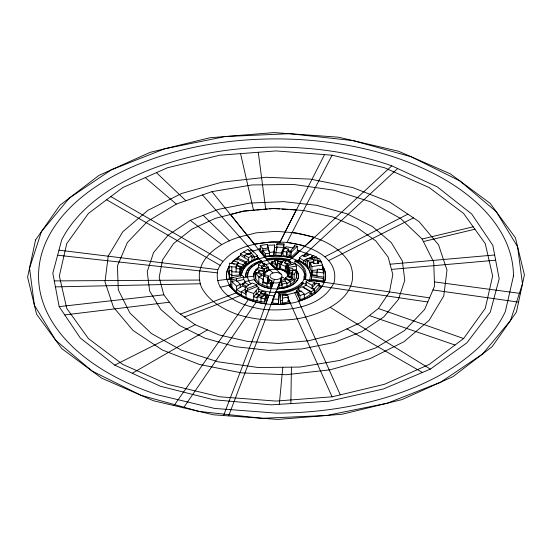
<?xml version="1.0" encoding="UTF-8"?>
<svg xmlns="http://www.w3.org/2000/svg" width="552" height="552" viewBox="0 0 552 552"><rect width="100%" height="100%" fill="white"/><g stroke="black" fill="none" stroke-linecap="round" stroke-linejoin="round"><path stroke-width="0.83" d="M290.863 403.602L291.421 367.156M277.815 260.399L277.718 265.112L276.559 265.029L274.682 260.544L277.815 260.399L277.815 261.234L279.429 261.372M279.298 404.333L282.803 367.259M217.867 269.638C212.244 295.789 244.736 307.105 264.988 309.562C289.572 311.259 322.237 307.34 334.132 282.362C339.756 256.211 307.264 244.895 287.012 242.438C262.428 240.741 229.763 244.66 217.867 269.638L58.96 250.159M247.455 276.931L247.938 272.336A28.614 16.519 0 0 1 260.137 261.834L261.738 261.379L261.738 261.793M278.45 303.441L279.215 292.864L275.848 292.443L272.895 299.06L272.895 303.22L278.45 303.441L279.215 292.864M273.84 255.3L274.689 245.033L267.285 245.267L267.285 244.439L260.296 245.509L260.296 249.663L265.381 256.197L273.84 255.3L274.689 245.033M308.968 281.506L309.789 280.174L310.514 274.82A34.555 19.948 0 0 0 299.156 261.027L297.997 260.73M228.928 274.158L229.418 263.187L236.435 264.132L236.028 268.672L239.851 268.852L240.362 266.319L236.435 265.795M229.315 271.204L228.928 273.992L229.39 278.325L231.826 278.111M236.028 271.998L236.435 264.132M276.745 249.545L276.952 243.487L284.004 243.908L284.004 248.897L281.299 255.493L275.627 255.114L276.745 247.048L283.555 247.503L281.299 252.995L281.299 255.493M239.851 274.503L240.362 271.977L241.327 270.577M296.341 273.964L296.41 269.611L292.726 270.183M286.888 286.115L286.888 282.79L285.101 280.968L285.101 279.305L283.321 277.477L281.058 278.111L281.058 280.602L279.133 285.26L279.133 287.758C287.185 287.454 298.515 282.32 296.631 272.578M316.952 276.152L316.952 271.991L317.704 269.072L323.251 269.548L323.851 273.012L323.851 279.664L323.272 280.968L311.57 279.236L311.487 274.51L312.149 271.922L316.91 272.329M255.19 276.021L255.19 272.688L256.204 269.328L262.255 270.977M265.843 303.869L268.769 295.341A34.555 19.948 0 0 1 267.175 295.12M271.17 288.641L273.219 282.603A12.054 6.962 0 0 1 271.715 282.341M274.427 279.395L260.447 319.304L223.574 415.532M270.425 287.178L270.425 283.852L270.949 282.472L268.065 281.762L267.037 283.155L267.037 286.481L270.425 287.178L271.936 283.231L271.936 280.733L269.825 280.216L268.065 282.596L268.065 276.773M270.949 283.307L271.936 280.733M228.625 415.891L275.938 291.58L277.828 291.656A28.614 16.519 0 0 0 301.647 282.5L303.131 282.714L303.131 283.549A29.912 17.271 0 0 1 278.436 293.278M271.363 304.345L274.648 295.617M277.276 288.91L279.698 282.438L281.009 282.1M258.543 289.089A28.614 16.519 0 0 0 263.304 290.807L270.377 292.201L275.938 292.415L281.879 276.911M283.555 249.994L283.555 245.005L284.004 243.908M291.649 277.518L288.109 276.835L288.109 276L289.269 272.067L289.034 269.086L292.726 268.52L292.946 270.659L289.269 270.404M264.684 298.77L265.967 295.893L263.194 295.479L260.972 298.128L264.684 298.77L264.684 302.096C251.981 300.674 238.423 296.369 230.653 285.591L230.653 278.104L242.39 275.331L243.722 277.063L243.722 279.553L245.53 281.906L245.53 282.741L248.676 284.929M265.967 297.556L267.334 294.485L265.788 294.057L264.505 295.582L264.505 293.919L265.788 292.394L261.765 291.27L259.302 295.465L259.302 294.637L256.225 293.774L253.685 296.79L257.087 297.652L258.198 296.141M264.684 302.096L267.334 296.148L267.334 294.485M323.272 280.968L323.272 278.47L323.851 277.173L311.487 275.338L311.57 279.236M290.021 257.108L290.021 252.119L294.457 245.757L297.335 246.289L297.335 251.277L291.18 257.287L283.017 255.486L283.017 251.326L284.494 248.179L288.365 248.98L288.365 251.47L286.433 254.61L290.021 255.445M285.08 248.586L285.964 246.703L293.685 248.117M318.752 285.695L322.016 286.177C316.586 293.933 307.581 298.632 298.563 301.075L298.563 301.24M324.093 282.21L325.038 280.161A49.611 28.642 0 0 0 322.216 265.422M324.548 154.608L279.961 242.204L296.348 209.843L273.564 208.394L243.411 211.05L230.391 214.521M332.069 155.181L276 150.924L219.931 155.181L167.677 167.677L122.806 187.556L88.382 213.458L66.737 243.625L59.354 276L66.737 308.375L88.382 338.542L122.806 364.444L167.677 384.323L219.931 396.819L276 401.076L332.069 396.819L384.323 384.323L429.194 364.444L463.618 338.542L485.263 308.375L492.646 276L485.263 243.625L463.618 213.458L429.194 187.556L384.323 167.677L332.069 155.181L287.012 242.438L301.689 245.06L304.718 246.206L314.371 237.277L296.031 232.875L276.09 231.343L256.142 232.847L247.034 235.186C223.47 239.554 190.337 258.964 201.549 287.461C209.001 301.309 223.118 309.217 237.394 314.502C256.314 320.319 276.276 321.575 295.858 318.987C321.512 315.185 362.485 297.28 350.451 264.539C338.949 244.15 314.785 235.766 292.829 232.799M291.394 277.656L291.394 273.454L293.257 270.238L296.341 270.59L294.168 274.323L294.168 281.858M302.047 282.652L304.062 279.25A28.614 16.519 0 0 0 304.607 276.38M286.433 256.28L286.433 252.119L288.365 248.98M233.248 260.716L233.248 261.551L236.284 258.722L245.233 262.545L241.762 266.878L236.67 265.56L238.305 263.187L238.305 262.352L233.248 260.716L231.578 263.407L234.49 264.16M243.411 211.223L215.48 218.295L191.675 229.308L173.618 243.501L162.536 259.902L159.183 277.408L163.799 294.816L176.053 310.942L195.125 324.686L219.703 335.112L248.124 341.509L278.436 343.441L308.589 340.777L336.52 333.705L360.325 322.692L378.382 308.499L389.464 292.098L392.817 274.592L388.201 257.184L375.947 241.058L356.875 227.314L332.297 216.888L303.876 210.491L290.442 209.636M183.547 407.79L256.073 302.227L244.991 298.19L236.028 292.795L229.784 286.246M238.305 262.352L236.67 264.725L236.67 265.56M240.362 269.645L241.327 268.244L239.685 267.872M174.046 405.568L248.414 299.557M271.915 261.496L276.559 265.857L274.682 261.372L271.915 261.496L271.915 263.994L276.559 268.355L279.574 268.451L279.574 263.463L281.072 261.379L277.766 261.096L277.766 262.759M279.574 268.451L280.568 267.065M306.029 285.136L314.329 289.931L311.273 291.697L302.972 286.909L306.029 285.136L306.029 281.81L306.981 280.485L314.557 282.307L314.557 284.804M257.087 300.978L257.087 296.817L258.198 295.313L261.883 296.21L261.883 297.873M258.564 295.637L259.302 294.637M267.554 277.463L268.576 276.083L265.353 274.703L263.511 276.131L263.511 281.955L262.842 282.472L267.037 283.99L267.554 283.286L267.554 277.463L263.511 276.131M268.576 281.072L269.825 279.381L268.479 278.843M241.762 269.203L245.233 264.877M242.162 268.858L242.963 267.83M296.341 278.125L296.41 266.085L295.189 263.725L287.778 265.698L288.841 267.396L288.841 274.047C287.44 270.735 283.756 269.7 280.678 268.569L280.678 264.408L283.845 260.413L286.419 261.096L286.419 260.261L290.304 261.855L290.304 263.518L286.053 266.526L288.103 267.706M312.135 288.661L312.135 285.336L314.557 282.307M314.329 292.429L319.291 287.026L319.291 283.7L315.923 283.093L312.135 287.833L314.329 289.103L314.329 292.429L311.273 294.195L309.886 293.395M256.659 269.604L258.474 267.382L258.474 264.884L261.289 262.421L264.104 264.049L264.104 266.54M243.832 266.747L245.233 265.043L245.233 262.545M253.685 300.115L253.685 293.464L258.757 287.426L256.956 286.585L246.033 290.938L246.033 297.59M258.757 287.426L258.757 291.587L256.225 294.602L256.225 290.449M260.972 301.461L260.972 297.3L261.883 296.21M285.308 270.383L285.308 266.223L287.406 264.739L284.59 263.111L284.59 262.283L286.419 260.261M314.329 289.103L319.291 283.7M291.18 257.287L291.18 252.298L297.335 246.289M304.449 274.227A28.614 16.519 0 0 0 294.899 263.594L288.696 261.193L288.696 260.358L289.434 259.675L289.434 260.503M291.842 258.281L299.639 250.905L297.411 250.125M391.81 165.814A223.236 128.885 0 0 0 61.686 239.934L52.819 273.185L59.161 306.629L80.281 337.99L114.74 365.12L160.19 386.186L213.527 399.731L271.129 404.851L329.054 401.194L383.371 388.994L430.367 369.102L466.847 342.861L490.314 312.066L499.18 278.815L492.839 245.371L471.718 214.01L437.26 186.88L391.81 165.814L288.696 261.193C279.326 258.75 269.286 258.998 260.137 262.248A28.614 16.519 0 0 0 247.938 272.75L247.441 277.056L248.89 281.285A28.614 16.519 0 0 0 250.891 283.928M294.899 263.594L294.899 261.096L295.555 260.489A30.76 17.761 0 0 1 305.408 276.952L305.408 279.45A30.76 17.761 0 0 0 305.504 273.406M297.997 260.565L299.232 259.419M302.938 255.99L306.029 253.133L307.009 253.478A49.611 28.642 0 0 1 309.279 254.589M296.776 261.855L299.232 259.585M303.559 255.583L397.675 168.532M261.724 268.624L261.724 266.126L264.104 264.049M313.384 263.325L313.384 260.827L317.724 260.13L318.138 260.979L320.65 260.572L319.242 258.508L307.616 260.351L309.437 262.324L309.437 268.148L305.905 264.318L299.46 260.323L299.46 257.825L302.517 255.148L305.311 256.763L309.913 254.113L313.032 255.914M303.731 256.577L306.167 254.444L308.037 255.528M262.855 271.287L264.663 269.742L258.474 267.382M246.316 261.924L248.662 260.095L240.486 255.369L240.486 253.706L248.069 249.325L254.196 256.383L254.196 259.709L248.662 262.586L246.316 264.415L246.316 261.924L237.201 257.77L237.201 260.102M267.037 286.481L262.842 284.97L262.842 279.146L263.511 278.629M290.676 284.266L290.676 281.768L285.439 278.753L285.439 277.918L287.392 276.4L292.318 277.946L289.227 280.105L289.227 280.933L292.318 278.781L294.168 279.36L286.888 283.625M237.201 257.77L240.486 255.369M287.406 265.567L287.406 263.904L290.304 261.855M286.053 265.691L286.053 267.354L285.308 267.886L287.778 269.852M264.663 268.907L266.913 267.334L264.104 265.712L261.724 267.789L264.663 268.907L264.663 272.233L268.562 269.714L268.562 267.216L264.291 263.187L263.09 263.877M190.261 220.351L168.236 235.062L153.559 252.561L147.225 271.653L149.661 291.049L160.715 309.41L179.621 325.501L205.096 338.217L235.4 346.69L268.472 350.347L302.061 348.94L333.87 342.564L361.739 331.648L383.764 316.938L398.44 299.439L404.775 280.347L402.339 260.951L391.285 242.59L372.379 226.499L346.904 213.783L316.6 205.309L283.528 201.652L249.939 203.06L218.13 209.436L190.261 220.351L221.58 244.508M176.329 204.081L147.481 221.428L127.402 242.494L117.438 265.836L118.287 289.876L129.886 312.97L151.434 333.546L181.477 350.196L217.957 361.795L258.398 367.542L300.04 367.052L340.039 360.359L375.671 347.919L404.519 330.572L424.598 309.506L434.562 286.164L433.713 262.124L422.114 239.03L400.566 218.454L370.523 201.804L334.043 190.205L293.602 184.458L251.96 184.948L211.961 191.641L176.329 204.081L145.245 177.62M244.708 257.812L244.708 255.314L247.896 253.478L251.981 255.838L251.981 260.827M243.667 251.864L247.896 254.306L251.132 252.436M248.545 254.769L251.132 253.271M266.913 268.168L268.562 267.216M236.601 292.049L236.601 286.233L240.196 284.156L236.408 280.45L236.408 278.788M240.196 284.991L245.53 281.906M245.53 282.741L242.859 284.28L247.027 286.681M245.64 287.544L242.859 285.943L236.601 289.558L241.314 292.45M246.406 292.698L245.24 292.022L245.24 287.033L252.243 282.983L256.956 284.922L256.956 286.585M241.314 294.947L241.314 291.622L245.585 289.151M132.307 373.262L207.414 329.896M298.17 289.745L298.17 288.91L301.896 286.764L310.141 291.525L310.141 294.851L304.29 298.225L299.998 299.688L296.652 292.801L296.652 290.311L298.17 289.745L300.005 291.539M304.29 294.899L310.141 291.525M244.708 255.314L248.662 257.598L251.981 255.838M324.893 256.763L407.887 214.155M251.981 257.501L254.196 256.383M114.74 365.12L195.125 324.686M328.371 260.744L413.462 217.867M286.633 294.816L294.782 292.746L297.066 291.456M294.782 292.746L297.066 291.622M261.386 274.206L264.698 272.743L262.593 270.777L258.426 271.198L258.426 272.86L261.386 275.869L261.386 274.206L258.426 271.198M265.001 275.648L263.656 274.868L258.826 276.994L258.826 282.817L262.842 284.97M309.72 258.709L311.866 257.832L311.866 256.169L313.653 255.445L315.889 257.287M311.866 257.004L303.469 260.42L299.46 257.825M254.196 257.211L257.542 255.921L257.542 258.412L254.196 259.709M257.542 258.246L248.662 262.421L246.316 264.249L244.798 263.559M180.456 314.116L236.028 292.96C252.699 304.738 274.461 306.519 294.037 302.682C306.526 299.481 320.443 293.429 325.038 280.326A49.611 28.642 0 0 0 322.216 265.588M184.451 316.993L240.513 295.492M245.24 287.033L247.579 288.385L256.956 284.922M298.315 296.224L298.315 292.07L301.226 291.077L304.29 294.071L304.29 298.225M299.998 299.688L299.998 295.527L304.29 294.071M248.807 250.753L251.767 249.801L257.542 255.921M305.905 264.318L305.905 259.33L311.176 257.708L312.825 259.633M318.124 258.867L316.455 256.915L311.176 258.536L311.176 257.708M281.637 282.859L281.637 280.368L285.101 279.305M285.101 280.968L281.637 282.031L282.203 287.551M282.203 284.225L286.888 282.79M230.391 214.355L254.417 244.184L271.591 241.769L279.961 242.038M259.04 258.75L257.218 259.088A34.555 19.948 0 0 0 241.452 275.365M260.799 248.752L258.37 249.097L264.753 257.018L265.367 256.852A34.555 19.948 0 0 1 291.732 258.067L291.842 258.115M272.957 272.957A6.086 3.512 0 0 0 272.957 279.043A6.086 3.512 0 0 0 282.086 276A6.086 3.512 0 0 0 272.957 272.957L269.673 269.907A12.054 6.962 0 0 0 264.56 273.647M265.215 264.656L269.838 263.504A22.501 12.993 0 0 1 272.302 263.187M422.114 239.03L473.202 226.81M423.384 241.555L474.934 229.225M230.653 278.104L231.895 279.85L243.722 277.063M236.408 280.45L231.895 281.513L236.601 286.233M236.408 281.278L243.722 279.553M230.902 284.68L229.273 285.218M220.144 287.275L230.902 284.846M244.715 281.734L254.355 279.56A22.501 12.993 0 0 0 270.514 288.599L276.352 288.993L282.162 288.496A22.501 12.993 0 0 0 296.41 270.528M282.41 303.124L288.365 302.02L288.365 297.031L282.41 298.135L282.41 303.124L280.471 303.131L280.43 294.333L285.991 293.726L286.46 294.871M288.841 267.396L296.41 266.085M309.437 262.324L313.771 261.62L313.771 263.283M260.799 248.917L252.285 251.125L202.501 194.946M290.304 303.214L281.458 304.304L271.363 304.18M318.414 263.304L318.414 261.641L321.029 261.275L322.596 265.057L322.596 270.045M310.196 262.959L311.928 266.533L311.928 272.357L310.196 268.783L310.196 262.959L313.743 262.469L314.219 263.614L318.966 262.959L318.414 261.641M311.928 266.533L322.596 265.057M260.296 245.509L262.842 248.773L268.424 248.014L268.424 249.677L269.562 253.258L265.381 253.706L262.842 250.435L268.424 249.677M246.392 272.295A27.641 15.96 0 0 0 245.985 277.104L245.985 276.69L247.455 276.511M230.936 278.753L226.803 279.415M217.702 280.506L230.936 278.919M243.832 277.366L253.499 276.2A22.501 12.993 0 0 1 257.936 268.251M311.735 273.019L311.735 270.521L317.69 269.811M319.387 269.604L322.789 269.197M64.75 314.93L169.429 302.227M289.434 259.675A30.94 17.864 0 0 0 266.775 258.867L267.258 259.468L274.171 258.681L281.623 258.971L288.696 260.358M59.161 306.629L163.799 294.816M282.389 295.548L287.53 294.989L288.365 297.031M267.513 245.985L269.562 252.43L273.84 251.974M279.374 295.589L280.989 295.417M258.826 282.817L255.748 278.946L255.748 273.13L258.426 272.86M244.253 211.147L249.29 210.698M250.967 210.553L255.114 210.188M256.742 210.043L261.62 209.608M263.249 209.47L267.265 209.111M269.624 208.904L273.564 208.559L279.471 208.932M229.39 278.325L229.39 274.717L231.826 274.503L231.826 277.946M240.555 276.4L240.555 274.848L231.826 275.62L231.792 270.687L228.928 270.549L229.39 274.717M229.39 278.16L233.413 277.808M390.064 264.215L494.661 254.976M391.444 269.404L495.655 260.199M277.276 288.744L282.162 288.33A22.501 12.993 0 0 0 296.41 270.363M279.133 285.26L282.203 285.06L281.058 280.602M55.414 286.881L200.707 283.756M54.282 280.906L199.872 280.043M282.389 298.045L282.376 294.623L286.695 294.616L286.695 295.444M279.574 263.463L277.718 263.449L277.718 268.445M274.585 247.413L277.014 247.441M272.895 299.06L278.45 299.287M228.928 266.671L236.028 267.009M267.175 295.292A34.555 19.948 0 0 0 268.769 295.506L274.648 295.782M272.302 263.021A22.501 12.993 0 0 0 269.838 263.338L275.738 268.879L278.781 269.059A12.054 6.962 0 0 1 287.923 276.842M271.715 282.507A12.054 6.962 0 0 0 273.219 282.769L276.352 282.955L279.698 282.438M282.003 209.098L287.909 209.47M276.745 244.55L283.555 245.005M275.627 252.616L281.299 252.995M271.17 288.475L270.514 288.434A22.501 12.993 0 0 1 254.355 279.388L253.499 276.034A22.501 12.993 0 0 1 258.543 267.637M289.269 272.067L292.946 272.322M281.051 261.51L282.665 261.648L281.072 263.877L281.072 261.379M255.19 272.688L257.694 272.943M57.608 255.217L217.55 272.867M288.82 273.102L291.78 273.447M288.82 274.765L291.78 275.11M257.087 296.817L260.972 297.3M434.41 281.886L520.419 293.45M432.94 289.959L518.563 302.13M316.952 271.991L323.851 273.012M311.487 274.51L316.952 275.317M311.57 276.738L323.272 278.47M294.899 261.096A28.614 16.519 0 0 1 304.062 276.752L305.408 276.952M324.093 282.044L309.803 280.099M429.58 297.838L304.062 279.25L304.062 276.752M303.131 283.549L306.491 284.045M318.752 285.86L427.8 302.013M290.021 252.119L291.18 252.298M283.486 247.517L285.977 247.938M283.486 247.689L285.977 248.103M256.073 302.061L265.843 303.703M258.757 291.587L261.765 292.098L261.765 291.27M314.329 283.638L315.923 283.928L315.923 283.093M288.109 276L291.649 276.69M288.365 250.642L291.463 251.277M288.365 251.47L290.69 251.947M267.037 283.155L270.425 283.852M283.017 251.326L286.433 252.119M260.537 292.953L264.505 293.919M260.537 293.781L264.505 294.754L263.194 296.314L263.194 295.479M291.394 273.454L294.168 274.323M238.305 263.187L243.37 264.822L243.37 267.313M263.511 281.955L267.554 283.286M246.033 290.938L253.685 293.464M369.357 315.599L455 345.028M298.156 250.546L307.009 253.644A49.611 28.642 0 0 1 309.279 254.755M378.382 308.499L463.618 338.542M258.474 264.884L261.724 266.126M280.678 264.408L285.308 266.223M262.842 279.146L258.826 276.994L255.748 273.13M241.314 291.622L246.033 294.264M305.905 261.827L303.469 260.42L303.469 262.918M290.304 263.518L292.187 264.608M284.59 262.283L287.406 263.904M286.053 267.354L288.103 268.541L286.985 269.031L286.985 271.529M306.029 281.81L312.135 285.336M285.439 277.918L289.227 280.105M240.486 253.706L244.708 256.149M346.925 328.888L422.411 372.469M110.821 196.574L222.697 261.172M106.584 199.762L220.282 265.408M330.42 307.492L430.367 369.102M311.866 256.169L313.853 257.798M263.87 272.391L264.498 272.985M263.966 272.633L264.401 273.04M211.961 191.641L269.838 263.504L281.272 274.24M268.672 268.707L269.88 269.859M156.457 172.645L185.893 200.742M203.177 215.294L229.563 240.976M298.17 288.91L301.226 291.904L301.226 291.077M305.905 259.33L307.616 261.186M245.985 276.69A27.641 15.96 0 0 1 261.2 260.765L261.738 261.379M252.285 250.96L253.409 252.23M256.79 256.045L259.04 258.584M257.349 256.846L263.904 264.242M298.315 292.07L299.998 295.527M296.652 290.311L298.315 293.733M313.384 260.827L313.771 261.62M294.782 292.581L340.294 394.852M287.965 297.811L290.304 303.048M287.965 297.976L332.069 396.819M287.806 300.661L288.365 302.02M267.285 244.439L268.424 248.014M255.748 276.455L255.052 274.137L255.052 276.635L255.748 278.946M240.555 274.848L239.851 272.177L231.792 271.798L231.792 266.809M281.058 278.111L281.637 280.368M240.555 153.615L253.485 210.16M311.735 270.521L312.149 272.757M258.281 152.269L265.691 209.084M296.41 273.771L296.631 276.731M282.376 294.623L282.41 300.633L280.471 300.633L280.471 303.131M323.251 269.548L323.251 272.874M321.029 261.275L321.029 262.938M318.138 260.979L318.138 263.476M317.724 260.13L317.724 263.456M316.455 256.915L316.455 257.75M314.516 257.508L314.516 258.343M312.149 271.922L312.149 274.42M311.273 291.697L311.273 294.195M307.616 260.351L307.616 266.174M301.647 282.5L301.647 283.328M294.457 245.757L294.457 247.42M292.318 273.744L292.318 278.781M289.034 269.086L289.034 273.247M287.778 265.698L287.778 272.35M285.964 294.616L285.964 295.451M280.43 294.333L280.43 296.831M276.559 265.029L276.559 268.355M275.938 291.58L275.938 292.415M274.682 260.544L274.682 261.372M270.949 282.472L270.949 285.798M269.825 279.381L269.825 280.216M269.562 252.43L269.562 255.755M268.576 276.083L268.576 281.906M267.258 259.468L267.258 260.302M266.913 267.334L266.913 270.666M266.775 258.867L266.775 259.702M265.967 295.893L265.967 299.218M265.788 292.394L265.788 294.057M265.381 253.706L265.381 256.197M264.698 272.743L264.698 276.069M263.656 273.205L263.656 274.868M262.842 248.773L262.842 252.933M261.2 260.765L261.2 261.186A27.641 15.96 0 0 0 258.764 261.972M256.204 269.328L256.204 270.156M248.662 257.598L248.662 262.586M247.896 253.478L247.896 254.306M247.579 288.385L247.579 290.048M242.859 283.445L242.859 285.943M241.762 266.878L241.762 269.369M241.327 268.244L241.327 270.742L240.362 272.143L240.362 266.319M240.196 284.156L240.196 287.482M239.851 268.852L239.851 274.668M236.028 292.795L229.784 286.412L226.693 278.988A49.611 28.642 0 0 1 229.149 266.416M231.895 279.85L231.895 287.337M226.693 279.153A49.611 28.642 0 0 1 229.149 266.582M233.254 261.462A49.611 28.642 0 0 1 238.547 257.218M241.452 275.531A34.555 19.948 0 0 1 257.218 259.254L265.367 257.018A34.555 19.948 0 0 1 291.732 258.239L299.156 261.193A34.555 19.948 0 0 1 310.514 274.986M264.56 273.813A12.054 6.962 0 0 1 269.673 270.08L272.543 269.335L278.781 269.231A12.054 6.962 0 0 1 287.923 277.007M247.089 270.735A27.641 15.96 0 0 1 249.276 267.768M250.746 266.402A27.641 15.96 0 0 1 251.857 265.54M254.368 263.953A27.641 15.96 0 0 1 255.755 263.235M256.48 262.897A27.641 15.96 0 0 1 257.984 262.262M231.053 263.711A49.611 28.642 0 0 1 232.102 262.497M233.254 261.296A49.611 28.642 0 0 1 239.209 256.618M303.131 282.714A29.912 17.271 0 0 1 275.593 292.491M108.22 256.087L105.004 281.837L113.45 307.188L132.97 330.413L162.233 349.933L199.258 364.417L241.507 372.869L286.108 374.725L330.02 369.847L370.247 358.579L404.057 341.681L429.139 320.312L443.78 295.913L446.996 270.163L438.55 244.812L419.03 221.587L389.767 202.066L352.742 187.583L310.493 179.131L265.892 177.275L221.98 182.153L181.753 193.421L147.943 210.319L122.861 231.688L108.22 256.087M35.556 239.975L27.6 277.132L36.57 314.212L61.858 348.685L101.74 378.21L153.497 400.766L213.596 414.821L277.96 419.41L342.178 414.235L401.897 399.634L453.026 376.609L492.101 346.725L516.444 312.025L524.4 274.868L515.43 237.788L490.141 203.315L450.259 173.79L398.503 151.234L338.404 137.179L274.04 132.59L209.822 137.765L150.103 152.366L98.974 175.391L59.899 205.275L35.556 239.975M513.457 276L505.37 311.48A237.457 137.096 0 0 1 276 413.096L214.542 408.425L157.272 394.728A237.457 137.096 0 0 1 157.272 157.272A237.457 137.096 0 0 1 513.457 276M41.469 231.55L29.532 268.113L34.39 305.208L55.717 340.315L92.06 371.041L140.932 395.287L199.01 411.406L262.331 418.299L326.591 415.49L387.401 403.181L440.613 382.198L482.614 353.984L510.531 320.45L522.468 283.887L517.61 246.792L496.282 211.685L459.94 180.959L411.067 156.713L352.99 140.594L289.669 133.701L225.409 136.51L164.6 148.819L111.387 169.802L69.386 198.016L41.469 231.55"/></g></svg>
